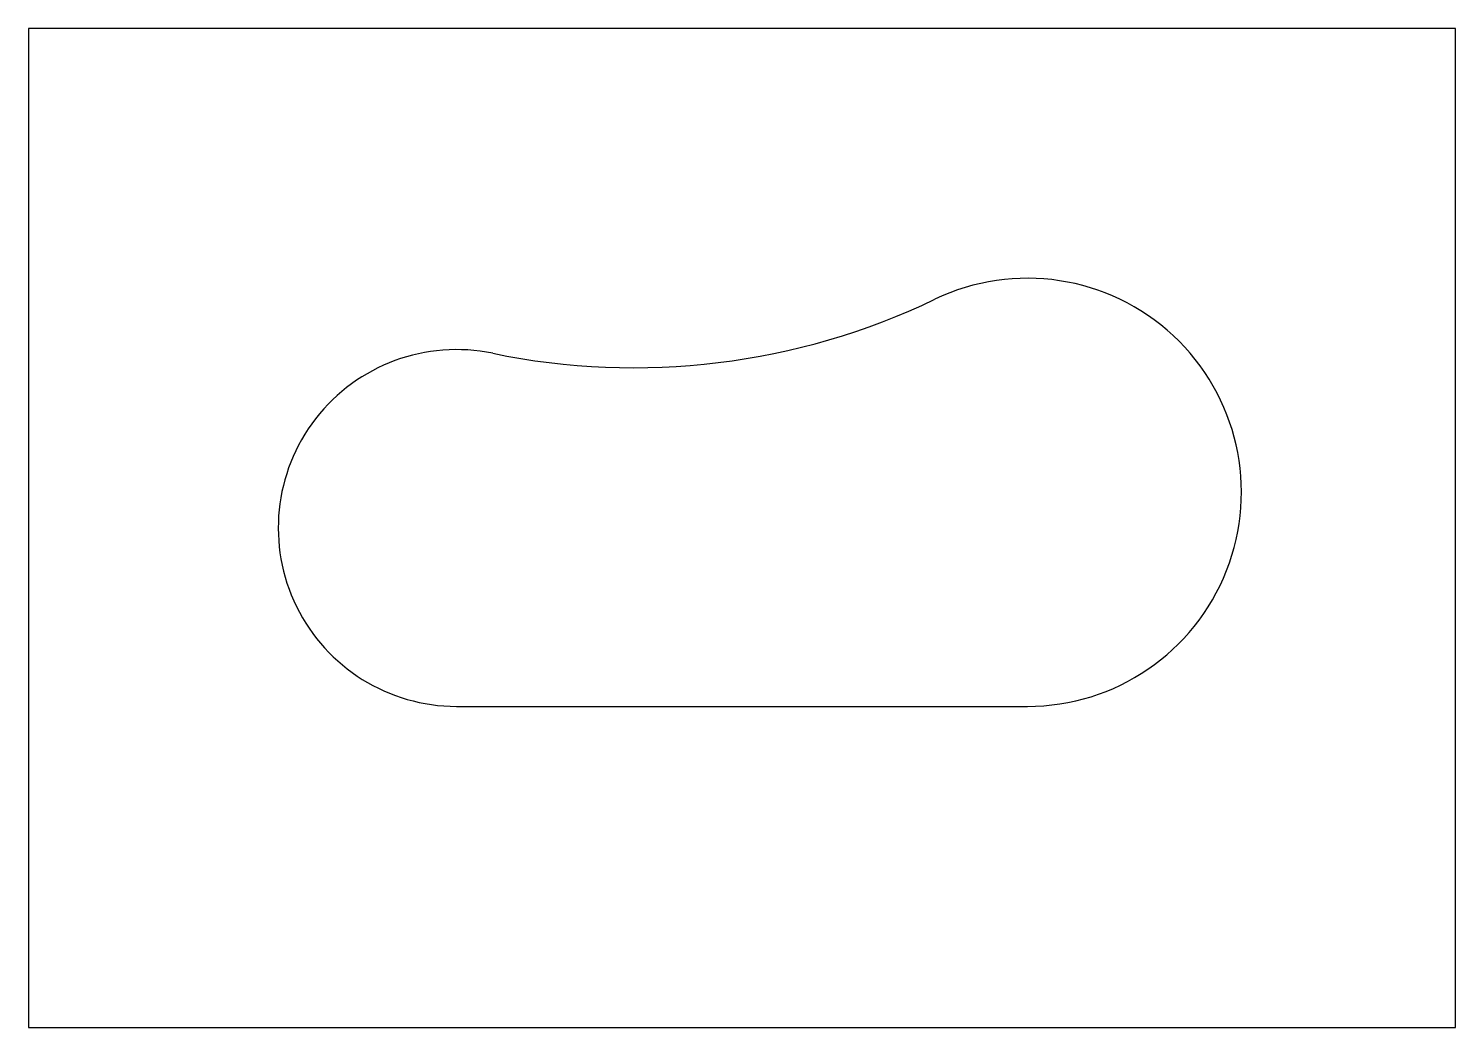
# Model space of a CAD drawing. Header units: millimetres. Extents: x 0 to 10, y 0 to 7.
import ezdxf

# ---------------------------------------------------------------- set-up
doc = ezdxf.new("R2010")
doc.units = ezdxf.units.MM

msp = doc.modelspace()

# ---------------------------------------------------------------- linework, layer by layer
msp.add_line((3, 2.25), (7, 2.25))
msp.add_lwpolyline([(0, 0), (10, 0), (10, 7), (0, 7)], close=True)
for centre, radius, start, end in [((7, 3.75), 1.5, 270, 115.6159), ((4.242, 9.503), 4.88, 258.3133, 295.6159), ((3, 3.5), 1.25, 78.3133, 270)]:
    msp.add_arc(centre, radius, start, end)

doc.saveas('drawing.dxf')
